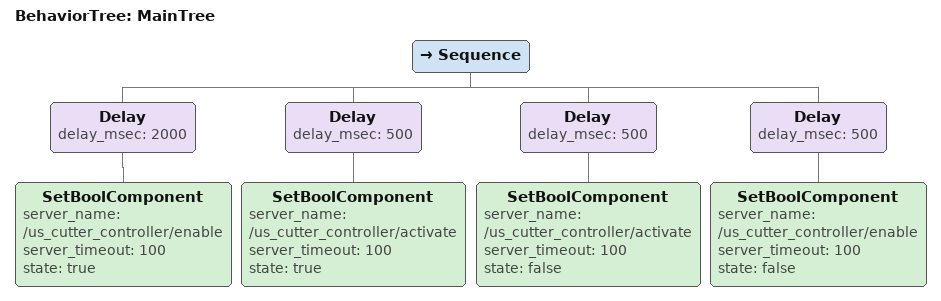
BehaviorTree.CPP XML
<root main_tree_to_execute="MainTree">
    <BehaviorTree ID="MainTree">
            <Sequence>
                <!-- Test remapping ports between trees -->
                <Delay delay_msec="2000">
                    <SetBoolComponent server_name="/us_cutter_controller/enable" server_timeout="100" state="true"/>
                </Delay>
                <Delay delay_msec="500">
                    <SetBoolComponent server_name="/us_cutter_controller/activate" server_timeout="100" state="true"/>
                </Delay>
                <Delay delay_msec="500">
                    <SetBoolComponent server_name="/us_cutter_controller/activate" server_timeout="100" state="false"/>
                </Delay>
                <Delay delay_msec="500">
                    <SetBoolComponent server_name="/us_cutter_controller/enable" server_timeout="100" state="false"/>
                </Delay>
            </Sequence>
    </BehaviorTree>
</root>
